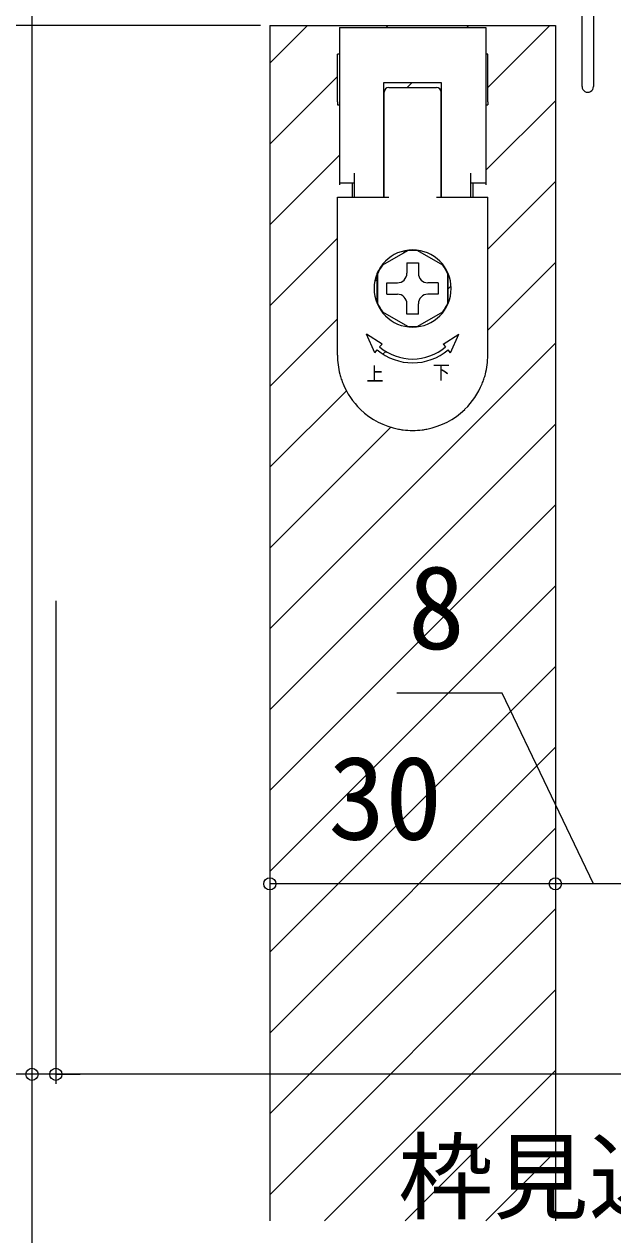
# Model space of a CAD drawing. Units: millimetres, scale not verified. Extents: x -525 to 525, y -783 to 779.
# Drawn here: x -399.6 to -337.8, y 327.8 to 454.9 of the extents above; entities that cross this region are included whole.
import ezdxf
from ezdxf.enums import TextEntityAlignment as Align

# ---------------------------------------------------------------- set-up
doc = ezdxf.new("R2010")
doc.units = ezdxf.units.MM
doc.header["$LTSCALE"] = 4
for name, color, linetype in [('0-3_YKK_11', 7, 'Continuous'), ('0-4_YKK_12', 2, 'Continuous'), ('0-5_YKK_13', 4, 'Continuous'), ('0-7_YKK_D', 6, 'Continuous')]:
    doc.layers.add(name, color=color, linetype=linetype)
doc.styles.add('ＭＳ ゴシック', font='')
doc.styles.get('ＭＳ ゴシック').set_extended_font_data('MS Gothic')

msp = doc.modelspace()

# ---------------------------------------------------------------- linework, layer by layer
at = {"layer": '0-3_YKK_11'}
msp.add_line((-339.805, 477.703), (-339.805, 448.303), dxfattribs=at)
msp.add_lwpolyline([(-341.005, 448.303), (-341.005, 470.903), (-344.305, 470.903), (-344.305, 465.903)], dxfattribs=at)
msp.add_arc((-340.405, 448.303), 0.6, 179.99999, 0.00001, dxfattribs=at)
at = {"layer": '0-4_YKK_12'}
for p, q in [((-398.805, 498.703), (-398.805, 329.205)), ((-373.805, 454.703), (-343.805, 454.703)), ((-373.805, 454.703), (-373.805, 329.205)), ((-373.805, 450.757), (-369.859, 454.703)), ((-361.573, 454.504), (-361.374, 454.703)), ((-353.088, 454.504), (-352.888, 454.703)), ((-350.905, 448.201), (-344.403, 454.703)), ((-343.805, 454.703), (-343.805, 329.205)), ((-373.805, 442.272), (-366.705, 449.372)), ((-359.388, 448.203), (-358.888, 448.703)), ((-351.105, 439.516), (-343.805, 446.816)), ((-361.855, 445.737), (-361.805, 445.787)), ((-355.805, 443.301), (-355.755, 443.351)), ((-373.805, 433.787), (-366.505, 441.087)), ((-361.855, 437.251), (-361.805, 437.301)), ((-352.48, 438.141), (-352.418, 438.203)), ((-350.905, 431.231), (-343.805, 438.331)), ((-373.805, 425.301), (-366.705, 432.401)), ((-359.847, 430.775), (-359.534, 431.087)), ((-350.905, 422.745), (-343.805, 429.845)), ((-362.789, 427.832), (-362.555, 428.066)), ((-355.055, 427.081), (-354.764, 427.372)), ((-373.805, 416.816), (-366.705, 423.916)), ((-359.074, 423.062), (-359.026, 423.11)), ((-373.805, 391.36), (-343.805, 421.36)), ((-361.923, 420.213), (-361.633, 420.503)), ((-373.805, 408.331), (-365.767, 416.369)), ((-373.805, 382.875), (-343.805, 412.875)), ((-373.805, 399.845), (-361.105, 412.546)), ((-373.805, 374.39), (-343.805, 404.39)), ((-373.805, 365.904), (-343.805, 395.904)), ((-373.805, 357.419), (-343.805, 387.419)), ((-373.805, 348.934), (-343.805, 378.934)), ((-373.805, 340.448), (-343.805, 370.448)), ((-373.805, 331.963), (-343.805, 361.963)), ((-368.078, 329.205), (-343.805, 353.478)), ((-359.593, 329.205), (-343.805, 344.993)), ((-351.108, 329.205), (-343.805, 336.507))]:
    msp.add_line(p, q, dxfattribs=at)
at = {"layer": '0-5_YKK_13'}
for p, q in [((-366.505, 454.504), (-351.105, 454.504)), ((-366.505, 454.504), (-366.505, 438.004)), ((-351.105, 454.504), (-351.105, 438.004)), ((-366.505, 451.703), (-366.705, 451.703)), ((-350.905, 448.311), (-350.905, 451.203)), ((-361.855, 448.703), (-361.855, 436.703)), ((-355.755, 448.703), (-361.855, 448.703)), ((-355.755, 436.703), (-355.755, 448.703)), ((-366.705, 447.865), (-366.705, 448.311)), ((-366.705, 446.692), (-366.705, 447.865)), ((-361.805, 447.203), (-361.805, 447.703)), ((-361.305, 448.203), (-356.305, 448.203)), ((-355.805, 447.203), (-355.805, 447.703)), ((-366.705, 446.692), (-366.705, 446.424)), ((-366.705, 446.424), (-366.705, 446.392)), ((-366.705, 446.392), (-366.505, 446.392)), ((-361.855, 446.392), (-361.805, 446.392)), ((-361.805, 446.703), (-361.805, 447.203)), ((-361.805, 446.424), (-361.805, 446.692)), ((-361.805, 446.392), (-361.805, 446.424)), ((-361.805, 445.407), (-361.805, 446.392)), ((-355.805, 446.692), (-355.805, 446.701)), ((-355.805, 445.407), (-355.805, 446.392)), ((-355.805, 446.392), (-355.755, 446.392)), ((-351.105, 446.392), (-350.905, 446.392)), ((-350.905, 446.692), (-350.905, 446.424)), ((-350.905, 446.424), (-350.905, 446.392)), ((-355.805, 443.161), (-355.805, 444.692)), ((-361.805, 442.703), (-361.805, 443.161)), ((-361.805, 442.668), (-361.805, 442.703)), ((-361.805, 439.203), (-361.805, 441.203)), ((-355.805, 439.203), (-355.805, 441.203)), ((-364.905, 436.703), (-364.905, 439.203)), ((-361.805, 438.12), (-361.805, 439.203)), ((-355.805, 438.12), (-355.805, 439.203)), ((-352.705, 436.703), (-352.705, 439.203)), ((-366.505, 438.203), (-364.905, 438.203)), ((-365.13, 436.703), (-365.13, 438.203)), ((-361.805, 437.703), (-361.805, 438.12)), ((-355.805, 437.703), (-355.805, 438.12)), ((-355.805, 437.203), (-355.805, 437.703)), ((-352.705, 438.203), (-351.105, 438.203)), ((-352.48, 438.203), (-352.48, 436.703)), ((-366.705, 436.703), (-364.905, 436.703)), ((-366.705, 432.403), (-366.705, 436.703)), ((-361.805, 436.703), (-361.305, 436.703)), ((-356.305, 436.703), (-355.805, 436.703)), ((-355.805, 436.703), (-355.805, 437.203)), ((-355.805, 436.703), (-355.755, 436.703)), ((-350.905, 432.403), (-350.905, 436.703)), ((-366.705, 431.403), (-366.705, 432.403)), ((-350.905, 431.403), (-350.905, 432.403)), ((-366.705, 430.529), (-366.705, 431.403)), ((-359.339, 431.068), (-361.971, 429.548)), ((-355.639, 429.548), (-358.271, 431.068)), ((-350.905, 430.529), (-350.905, 431.403)), ((-366.705, 430.065), (-366.705, 430.529)), ((-366.705, 429.903), (-366.705, 430.065)), ((-359.405, 429.803), (-358.205, 429.803)), ((-359.405, 429.803), (-359.405, 428.703)), ((-358.205, 429.803), (-358.205, 428.703)), ((-362.555, 428.633), (-362.555, 425.574)), ((-362.505, 428.623), (-362.505, 425.584)), ((-355.105, 425.584), (-355.105, 428.623)), ((-355.055, 425.574), (-355.055, 428.633)), ((-350.905, 427.403), (-350.905, 429.403)), ((-366.705, 426.903), (-366.705, 427.403)), ((-361.505, 426.503), (-361.505, 427.703)), ((-361.505, 427.703), (-360.405, 427.703)), ((-356.105, 427.703), (-357.205, 427.703)), ((-356.105, 427.703), (-356.105, 426.503)), ((-350.905, 426.903), (-350.905, 427.403)), ((-366.705, 425.903), (-366.705, 426.278)), ((-366.705, 425.847), (-366.705, 425.903)), ((-366.705, 425.568), (-366.705, 425.847)), ((-361.505, 426.503), (-360.405, 426.503)), ((-356.105, 426.503), (-357.205, 426.503)), ((-350.905, 425.903), (-350.905, 426.278)), ((-350.905, 425.847), (-350.905, 425.903)), ((-350.905, 425.568), (-350.905, 425.847)), ((-366.705, 425.547), (-366.705, 425.568)), ((-366.705, 425.403), (-366.705, 425.547)), ((-366.705, 424.903), (-366.705, 425.403)), ((-366.705, 424.403), (-366.705, 424.903)), ((-361.971, 424.659), (-359.339, 423.139)), ((-359.405, 424.403), (-359.405, 425.503)), ((-358.271, 423.139), (-355.639, 424.659)), ((-358.205, 424.403), (-358.205, 425.503)), ((-350.905, 425.547), (-350.905, 425.568)), ((-350.905, 425.403), (-350.905, 425.547)), ((-350.905, 424.903), (-350.905, 425.403)), ((-350.905, 424.403), (-350.905, 424.903)), ((-366.705, 420.103), (-366.705, 424.403)), ((-358.205, 424.403), (-359.405, 424.403)), ((-350.905, 420.103), (-350.905, 424.403)), ((-362.791, 420.354), (-363.655, 422.303)), ((-362.019, 421.273), (-363.655, 422.303)), ((-355.591, 421.273), (-353.956, 422.303)), ((-354.82, 420.354), (-353.956, 422.303)), ((-362.019, 421.273), (-362.276, 420.967)), ((-355.591, 421.273), (-355.334, 420.967)), ((-362.791, 420.354), (-362.533, 420.66)), ((-354.82, 420.354), (-355.077, 420.66))]:
    msp.add_line(p, q, dxfattribs=at)
for points in [[(-366.705, 448.311), (-366.705, 451.203), (-366.705, 451.703)], [(-350.905, 451.203), (-350.905, 451.703), (-351.105, 451.703)], [(-350.905, 446.692), (-350.905, 447.865), (-350.905, 448.311)], [(-361.805, 446.692), (-361.805, 446.701), (-361.805, 446.703)], [(-355.805, 446.701), (-355.805, 446.703), (-355.805, 447.203)], [(-355.805, 446.392), (-355.805, 446.424), (-355.805, 446.692)], [(-361.805, 444.907), (-361.805, 445.264), (-361.805, 445.407)], [(-361.805, 443.161), (-361.805, 444.692), (-361.805, 444.907)], [(-355.805, 444.692), (-355.805, 444.907), (-355.805, 445.264), (-355.805, 445.407)], [(-361.805, 441.203), (-361.805, 442.661), (-361.805, 442.668)], [(-355.805, 442.668), (-355.805, 442.703), (-355.805, 443.161)], [(-355.805, 441.203), (-355.805, 442.661), (-355.805, 442.668)], [(-361.805, 436.703), (-361.805, 437.203), (-361.805, 437.703)], [(-364.905, 436.703), (-361.855, 436.703), (-361.805, 436.703)], [(-355.755, 436.703), (-352.705, 436.703), (-350.905, 436.703)], [(-366.705, 427.403), (-366.705, 429.403), (-366.705, 429.903)], [(-350.905, 429.403), (-350.905, 429.903), (-350.905, 430.065), (-350.905, 430.529)], [(-366.705, 426.278), (-366.705, 426.742), (-366.705, 426.903)], [(-350.905, 426.278), (-350.905, 426.742), (-350.905, 426.903)]]:
    msp.add_lwpolyline(points, dxfattribs=at)
for centre, radius, start, end in [((-361.305, 447.703), 0.5, 90, 180), ((-356.305, 447.703), 0.5, 0, 90), ((-358.805, 427.103), 4.05, 0, 180), ((-358.805, 427.103), 4, 82.33165, 97.66835), ((-358.805, 427.103), 4.05, 136.2623, 157.80839), ((-358.805, 427.103), 4, 142.33165, 157.66835), ((-360.405, 428.703), 1, 270, 0), ((-357.205, 428.703), 1, 180, 270), ((-358.805, 427.103), 4, 22.33165, 37.82349), ((-358.805, 427.103), 4.05, 180, 0), ((-360.405, 425.503), 1, 0, 90), ((-357.205, 425.503), 1, 90, 180), ((-358.805, 427.103), 4, 202.33165, 217.82349), ((-358.805, 427.103), 4, 322.17651, 337.66835), ((-358.805, 427.103), 4, 262.17651, 277.82349), ((-358.805, 425.103), 5.4, 230, 310), ((-358.805, 420.103), 7.9, 180, 194.66485), ((-358.805, 425.103), 5.8, 230, 310), ((-358.805, 420.103), 7.9, 345.33515, 0), ((-358.805, 420.103), 7.9, 194.66485, 198.44872), ((-358.805, 420.103), 7.9, 198.44872, 202.318), ((-358.805, 420.103), 7.9, 202.318, 225.86911), ((-358.805, 420.103), 7.9, 314.13089, 337.682), ((-358.805, 420.103), 7.9, 337.682, 341.55128), ((-358.805, 420.103), 7.9, 341.55128, 345.33515), ((-358.805, 420.103), 7.9, 225.86911, 226.18003), ((-358.805, 420.103), 7.9, 226.18003, 259.0546), ((-358.805, 420.103), 7.9, 280.9454, 313.81997), ((-358.805, 420.103), 7.9, 313.81997, 314.13089), ((-358.805, 420.103), 7.9, 259.0546, 262.72786), ((-358.805, 420.103), 7.9, 262.72786, 270), ((-358.805, 420.103), 7.9, 270, 277.27214), ((-358.805, 420.103), 7.9, 277.27214, 280.9454)]:
    msp.add_arc(centre, radius, start, end, dxfattribs=at)
at = {"layer": '0-7_YKK_D'}
for p, q in [((-375.805, 454.703), (-479.805, 454.703)), ((-374.805, 454.703), (-479.805, 454.703)), ((-398.805, 394.33), (-398.805, 323.603)), ((-398.805, 394.33), (-398.805, 343.603)), ((-396.305, 394.33), (-396.305, 343.603)), ((-373.805, 394.33), (-373.805, 363.603)), ((-343.805, 394.33), (-343.805, 363.603)), ((-343.805, 394.33), (-343.805, 363.603)), ((-396.305, 393.33), (-396.305, 343.603)), ((-343.805, 364.603), (-373.805, 364.603)), ((-335.805, 364.603), (-343.805, 364.603)), ((-398.805, 344.603), (-427.133, 344.603)), ((-396.305, 344.603), (-398.805, 344.603)), ((-245.305, 344.603), (-396.305, 344.603)), ((-396.305, 344.603), (-393.755, 344.603))]:
    msp.add_line(p, q, dxfattribs=at)
msp.add_lwpolyline([(-339.805, 364.603), (-349.39, 384.603), (-360.481, 384.603)], dxfattribs=at)
for centre in [(-373.805, 364.603), (-343.805, 364.603), (-343.805, 364.603), (-398.805, 344.603), (-396.305, 344.603), (-396.305, 344.603)]:
    msp.add_circle(centre, 0.637, dxfattribs=at)

# ---------------------------------------------------------------- texts
at = {"layer": '0-5_YKK_13', "style": 'ＭＳ ゴシック', "width": 0.9}
for s, p in [('上', (-363.658, 416.961)), ('下', (-356.678, 417.143))]:
    msp.add_text(s, height=1.466, dxfattribs=at).set_placement(p, align=Align.BOTTOM_LEFT)
at = {"layer": '0-7_YKK_D', "style": 'ＭＳ ゴシック'}
for s, height, p in [('8', 8.798, (-359.299, 386.603)), ('30', 8.798, (-367.669, 366.603)), ('枠見込【156】', 7.331, (-360.322, 327.967))]:
    msp.add_text(s, height=height, dxfattribs=at).set_placement(p, align=Align.BOTTOM_LEFT)

doc.saveas('drawing.dxf')
